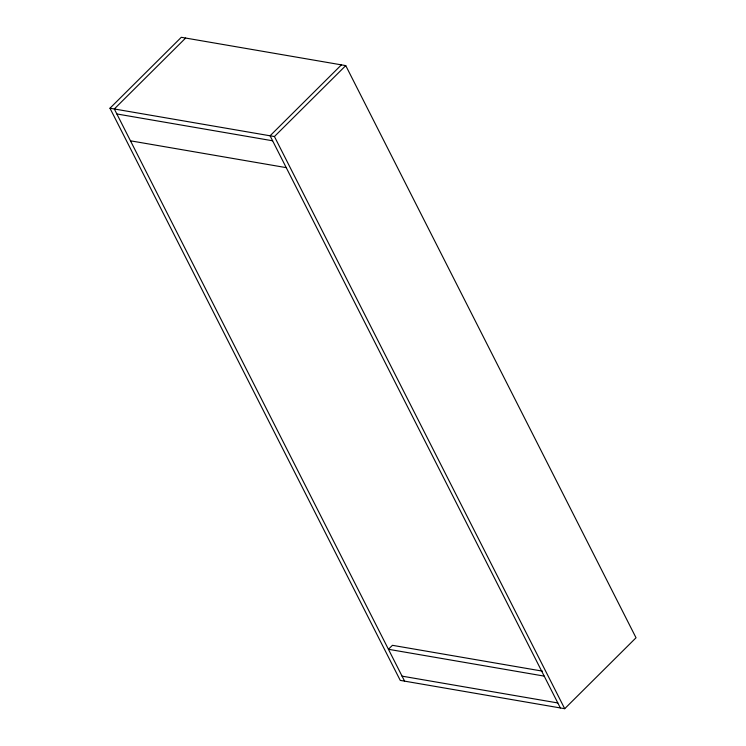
<?xml version="1.0" encoding="UTF-8"?>
<svg xmlns="http://www.w3.org/2000/svg" width="746" height="746" viewBox="0 0 746 746"><rect width="100%" height="100%" fill="white"/><g stroke="black" fill="none" stroke-linecap="round" stroke-linejoin="round"><path stroke-width="1.12" d="M109.97 108.226L181.297 37.3L345.752 65.611L636.03 637.774L564.703 708.7L400.248 680.389L109.97 108.226L274.425 136.537L564.703 708.7M185.642 38.046L114.315 108.972L404.593 681.135M341.407 64.865L270.08 135.791L560.358 707.954M274.425 136.537L345.752 65.611M116.852 113.961L272.616 140.78M130.475 140.817L286.24 167.636M542.473 671.139L392.433 645.318L388.433 649.29L544.198 676.109M402.057 676.146L557.822 702.956"/></g></svg>
